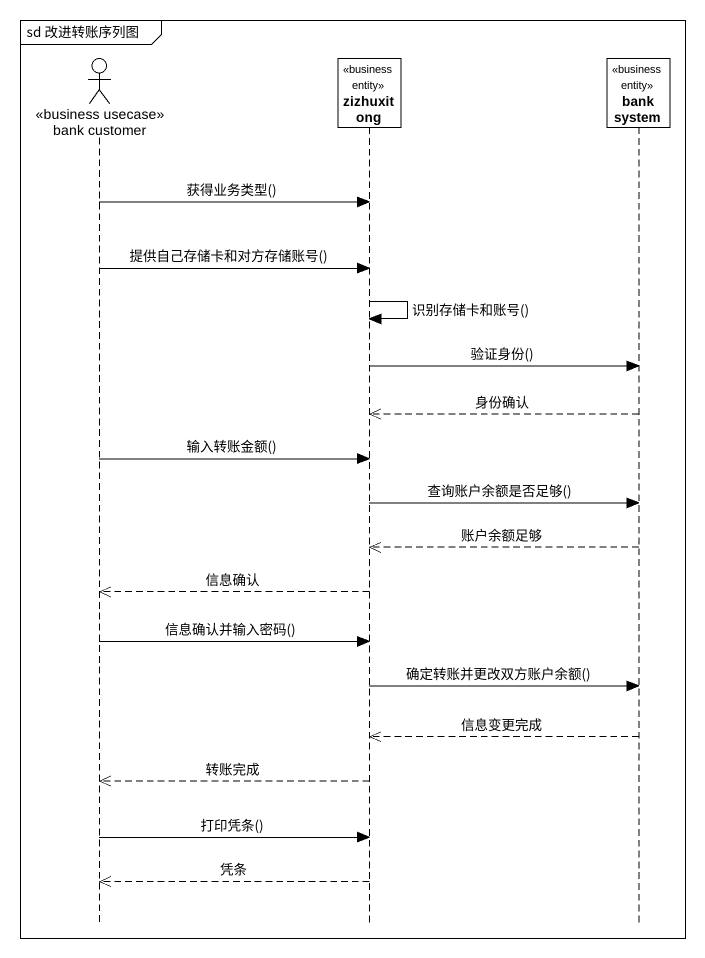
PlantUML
@startuml
mainframe sd 改进转账序列图
hide footbox
actor "bank customer" as bank_customer <<business usecase>>
participant zizhuxitong <<business entity>>
participant "bank system" as bank_system <<business entity>>

bank_customer -> zizhuxitong : 获得业务类型()
bank_customer -> zizhuxitong : 提供自己存储卡和对方存储账号()
zizhuxitong -> zizhuxitong : 识别存储卡和账号()
zizhuxitong -> bank_system : 验证身份()
bank_system -->> zizhuxitong : 身份确认
bank_customer -> zizhuxitong : 输入转账金额()
zizhuxitong -> bank_system : 查询账户余额是否足够()
bank_system -->> zizhuxitong : 账户余额足够
zizhuxitong -->> bank_customer : 信息确认
bank_customer -> zizhuxitong : 信息确认并输入密码()
zizhuxitong -> bank_system : 确定转账并更改双方账户余额()
bank_system -->> zizhuxitong : 信息变更完成
zizhuxitong -->> bank_customer : 转账完成
bank_customer -> zizhuxitong : 打印凭条()
zizhuxitong -->> bank_customer : 凭条
@enduml
